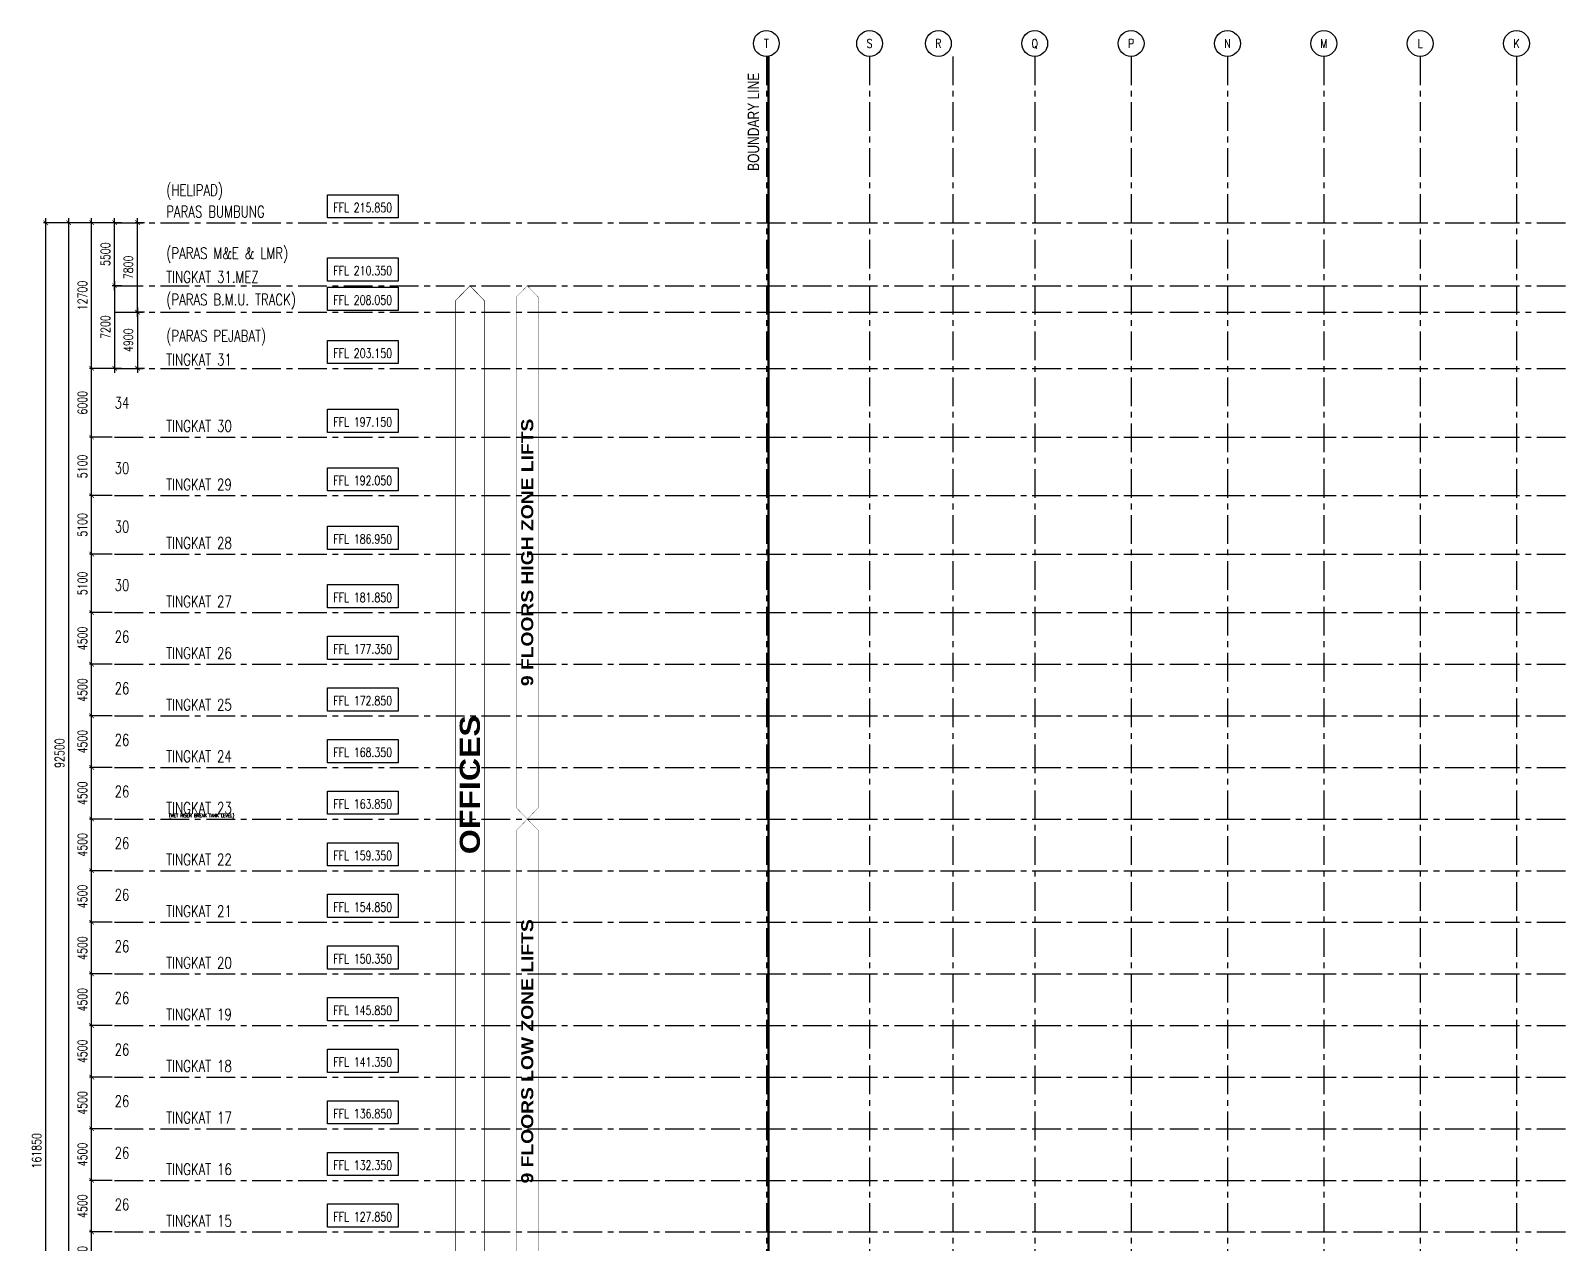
# Model space of a CAD drawing. Header units: millimetres. Extents: x 370016 to 631875, y -50697 to 160132.
# Drawn here: x 370016 to 503309, y 54382 to 160132 of the extents above; entities that cross this region are included whole.
import ezdxf
from ezdxf.enums import TextEntityAlignment as Align

# ---------------------------------------------------------------- set-up
doc = ezdxf.new("R2010")
doc.units = ezdxf.units.MM
doc.header["$LTSCALE"] = 2000
doc.header["$MEASUREMENT"] = 0
doc.linetypes.add('CENTER', pattern=[2, 1.25, -0.25, 0.25, -0.25])
doc.linetypes.add('PHANTOM', pattern=[2.5, 1.25, -0.25, 0.25, -0.25, 0.25, -0.25])
doc.layers.get('0').update_dxf_attribs({"color": 8, "linetype": 'CONTINUOUS'})
doc.layers.get('DEFPOINTS').update_dxf_attribs({"color": 8, "linetype": 'CONTINUOUS'})
doc.layers.add('00-no. of riser', color=8, linetype='CONTINUOUS', plot=False)
for name, color, linetype in [('01-GRID', 8, 'CENTER'), ('03-TEXT', 8, 'CONTINUOUS'), ('03-TEXT BOUNDARY LINE', 8, 'CONTINUOUS'), ('03-TEXT-GRID', 8, 'CONTINUOUS'), ('03-TEXT-LEVEL', 8, 'CONTINUOUS'), ('04-DIM', 8, 'CONTINUOUS'), ('10-SITE-BOUNDARY', 8, 'PHANTOM')]:
    doc.layers.add(name, color=color, linetype=linetype)
doc.styles.add('ARCHT', font='romans.shx')
doc.styles.add('BIS-SECND-GRID LINE$0$SMALL', font='ROMANS.shx', dxfattribs={"height": 250})
doc.styles.add('NARROW', font='SIMPLEX', dxfattribs={"width": 0.75})
doc.styles.add('ROMANS', font='romans.shx', dxfattribs={"width": 0.75})
doc.styles.add('Romans500', font='romans.shx', dxfattribs={"width": 0.75, "height": 1000})
doc.styles.add('Room TXT', font='simplex.shx', dxfattribs={"width": 0.75})
doc.styles.get("Standard").update_dxf_attribs({"font": 'SIMPLEX', "width": 0.75})
doc.dimstyles.new('d400tick', dxfattribs={"dimscale": 400, "dimtxt": 2, "dimasz": 1, "dimexe": 0.5, "dimexo": 0.5, "dimgap": 1, "dimtad": 1, "dimdec": 0, "dimzin": 0, "dimdsep": 46, "dimtxsty": 'ROMANS', "dimblk": 'ARCHTICK', "dimcen": 0.09, "dimdle": 1, "dimclrd": 256, "dimclre": 256, "dimclrt": 2, "dimadec": 0, "dimazin": 0, "dimtfac": 1, "dimtdec": 0, "dimtix": 1, "dimtmove": 2, "dimatfit": 3, "dimfxl": 1, "dimtolj": 1, "dimtzin": 0, "dimlwd": -1, "dimlwe": -1, "dimarcsym": 1})

# ---------------------------------------------------------------- blocks, each defined once
blk = doc.blocks.new('_ArchTick')
at = {"const_width": 0.15}
blk.add_lwpolyline([(-0.5, -0.5), (0.5, 0.5)], dxfattribs=at)
blk = doc.blocks.new('*D436')
at = {"layer": '04-DIM', "transparency": 16777216}
for p, q in [((375941, 143382), (371141, 143382)), ((371341, -18868), (371341, 143782)), ((376638, -18468), (371141, -18468))]:
    blk.add_line(p, q, dxfattribs=at)
at = {"layer": 'DEFPOINTS', "color": 0, "transparency": 16777216}
for p in [(371341, 143382), (376141, 143382), (376838, -18468)]:
    blk.add_point(p, dxfattribs=at)
at = {"layer": '04-DIM', "transparency": 16777216, "xscale": 400, "yscale": 400, "zscale": 400}
for p, rotation in [((371341, 143382), 90), ((371341, -18468), 270)]:
    blk.add_blockref('_ArchTick', p, dxfattribs=dict(at, rotation=rotation))
at = {"layer": '04-DIM', "color": 2, "transparency": 16777216, "insert": (370541, 62457), "char_height": 800, "attachment_point": 5, "rotation": 90, "style": 'ROMANS'}
blk.add_mtext('\\A1;161850', dxfattribs=at)
blk = doc.blocks.new('*D434')
at = {"layer": '04-DIM', "transparency": 16777216}
for p, q in [((375941, 143382), (373141, 143382)), ((373341, 50482), (373341, 143782)), ((376672, 50882), (373141, 50882))]:
    blk.add_line(p, q, dxfattribs=at)
at = {"layer": 'DEFPOINTS', "color": 0, "transparency": 16777216}
for p in [(373341, 143382), (376141, 143382), (376872, 50882)]:
    blk.add_point(p, dxfattribs=at)
at = {"layer": '04-DIM', "transparency": 16777216, "xscale": 400, "yscale": 400, "zscale": 400}
for p, rotation in [((373341, 143382), 90), ((373341, 50882), 270)]:
    blk.add_blockref('_ArchTick', p, dxfattribs=dict(at, rotation=rotation))
at = {"layer": '04-DIM', "color": 2, "transparency": 16777216, "insert": (372541, 97132), "char_height": 800, "attachment_point": 5, "rotation": 90, "style": 'ROMANS'}
blk.add_mtext('\\A1;92500', dxfattribs=at)
blk = doc.blocks.new('*D175')
at = {"layer": '04-DIM', "transparency": 16777216}
for p, q in [((-200, 4500), (-2200, 4500)), ((-2000, -400), (-2000, 4900)), ((-200, 0), (-2200, 0))]:
    blk.add_line(p, q, dxfattribs=at)
at = {"layer": 'DEFPOINTS', "color": 0, "transparency": 16777216}
for p in [(-2000, 4500), (0, 4500), (0, 0)]:
    blk.add_point(p, dxfattribs=at)
at = {"layer": '04-DIM', "transparency": 16777216, "xscale": 400, "yscale": 400, "zscale": 400}
for p, rotation in [((-2000, 4500), 90), ((-2000, 0), 270)]:
    blk.add_blockref('_ArchTick', p, dxfattribs=dict(at, rotation=rotation))
at = {"layer": '04-DIM', "color": 2, "transparency": 16777216, "insert": (-2800, 2250), "char_height": 800, "attachment_point": 5, "rotation": 90, "style": 'ROMANS'}
blk.add_mtext('\\A1;4500', dxfattribs=at)
blk = doc.blocks.new('SYLEVEL01')
blk.add_lwpolyline([(-2036, 683), (2064, 683), (2064, -667), (-2036, -667)], close=True)
at = {"style": 'ARCHT', "width": 0.75}
blk.add_attdef('LEVEL', text='', height=600, dxfattribs=at).set_placement((14, -330), align=Align.CENTER)
blk = doc.blocks.new('SYGRDBBL')
at = {"color": 9}
blk.add_circle((0, 7.5), 7.5, dxfattribs=at)
at = {"style": 'BIS-SECND-GRID LINE$0$SMALL'}
blk.add_attdef('TAG', text='', height=5, dxfattribs=at).set_placement((0, 7.5), align=Align.MIDDLE)
blk = doc.blocks.new('*D242')
at = {"layer": '04-DIM', "transparency": 16777216}
for p, q in [((-200, 5100), (-2200, 5100)), ((-2000, 0), (-2000, 5100)), ((-200, 0), (-2200, 0))]:
    blk.add_line(p, q, dxfattribs=at)
at = {"layer": 'DEFPOINTS', "color": 0, "transparency": 16777216}
for p in [(-2000, 5100), (0, 5100), (0, 0)]:
    blk.add_point(p, dxfattribs=at)
at = {"layer": '04-DIM', "transparency": 16777216, "xscale": 400, "yscale": 400, "zscale": 400}
for p, rotation in [((-2000, 5100), 90), ((-2000, 0), 270)]:
    blk.add_blockref('_ArchTick', p, dxfattribs=dict(at, rotation=rotation))
at = {"layer": '04-DIM', "color": 2, "transparency": 16777216, "insert": (-2800, 2550), "char_height": 800, "attachment_point": 5, "rotation": 90, "style": 'ROMANS'}
blk.add_mtext('\\A1;5100', dxfattribs=at)
blk = doc.blocks.new('*D178')
at = {"transparency": 16777216}
for p, q in [((-200, 6000), (-2200, 6000)), ((-2000, -400), (-2000, 6400)), ((-200, 0), (-2200, 0))]:
    blk.add_line(p, q, dxfattribs=at)
at = {"layer": 'DEFPOINTS', "color": 0, "linetype": 'ByBlock', "transparency": 16777216}
for p in [(-2000, 6000), (0, 6000), (0, 0)]:
    blk.add_point(p, dxfattribs=at)
at = {"linetype": 'ByBlock', "transparency": 16777216, "xscale": 400, "yscale": 400, "zscale": 400}
for p, rotation in [((-2000, 6000), 90), ((-2000, 0), 270)]:
    blk.add_blockref('_ArchTick', p, dxfattribs=dict(at, rotation=rotation))
at = {"color": 2, "linetype": 'ByBlock', "lineweight": -2, "transparency": 16777216, "insert": (-2800, 3000), "char_height": 800, "attachment_point": 5, "rotation": 90, "style": 'ROMANS'}
blk.add_mtext('\\A1;6000', dxfattribs=at)
blk = doc.blocks.new('*D429')
at = {"layer": '04-DIM', "transparency": 16777216}
for p, q in [((377941, 137882), (377141, 137882)), ((377341, 138282), (377341, 130282)), ((377941, 130682), (377141, 130682))]:
    blk.add_line(p, q, dxfattribs=at)
at = {"layer": 'DEFPOINTS', "color": 0, "transparency": 16777216}
for p in [(378141, 137882), (377341, 130682), (378141, 130682)]:
    blk.add_point(p, dxfattribs=at)
at = {"layer": '04-DIM', "transparency": 16777216, "xscale": 400, "yscale": 400, "zscale": 400}
for p, rotation in [((377341, 137882), 90), ((377341, 130682), 270)]:
    blk.add_blockref('_ArchTick', p, dxfattribs=dict(at, rotation=rotation))
at = {"layer": '04-DIM', "color": 2, "transparency": 16777216, "insert": (376541, 134282), "char_height": 800, "attachment_point": 5, "rotation": 90, "style": 'ROMANS'}
blk.add_mtext('\\A1;7200', dxfattribs=at)
blk = doc.blocks.new('*D430')
at = {"layer": '04-DIM', "transparency": 16777216}
for p, q in [((377941, 143382), (377141, 143382)), ((377341, 137482), (377341, 143782)), ((377941, 137882), (377141, 137882))]:
    blk.add_line(p, q, dxfattribs=at)
at = {"layer": 'DEFPOINTS', "color": 0, "transparency": 16777216}
for p in [(377341, 143382), (378141, 143382), (378141, 137882)]:
    blk.add_point(p, dxfattribs=at)
at = {"layer": '04-DIM', "transparency": 16777216, "xscale": 400, "yscale": 400, "zscale": 400}
for p, rotation in [((377341, 143382), 90), ((377341, 137882), 270)]:
    blk.add_blockref('_ArchTick', p, dxfattribs=dict(at, rotation=rotation))
at = {"layer": '04-DIM', "color": 2, "transparency": 16777216, "insert": (376541, 140632), "char_height": 800, "attachment_point": 5, "rotation": 90, "style": 'ROMANS'}
blk.add_mtext('\\A1;5500', dxfattribs=at)
blk = doc.blocks.new('*D431')
at = {"layer": '04-DIM', "transparency": 16777216}
for p, q in [((377141, 143382), (375141, 143382)), ((375341, 130282), (375341, 143782)), ((377141, 130682), (375141, 130682))]:
    blk.add_line(p, q, dxfattribs=at)
at = {"layer": 'DEFPOINTS', "color": 0, "transparency": 16777216}
for p in [(375341, 143382), (377341, 143382), (377341, 130682)]:
    blk.add_point(p, dxfattribs=at)
at = {"layer": '04-DIM', "transparency": 16777216, "xscale": 400, "yscale": 400, "zscale": 400}
for p, rotation in [((375341, 143382), 90), ((375341, 130682), 270)]:
    blk.add_blockref('_ArchTick', p, dxfattribs=dict(at, rotation=rotation))
at = {"layer": '04-DIM', "color": 2, "transparency": 16777216, "insert": (374541, 137032), "char_height": 800, "attachment_point": 5, "rotation": 90, "style": 'ROMANS'}
blk.add_mtext('\\A1;12700', dxfattribs=at)
blk = doc.blocks.new('*D432')
at = {"layer": '04-DIM', "transparency": 16777216}
for p, q in [((379341, 135982), (379341, 130282)), ((379941, 135582), (379141, 135582)), ((379941, 130682), (379141, 130682))]:
    blk.add_line(p, q, dxfattribs=at)
at = {"layer": 'DEFPOINTS', "color": 0, "transparency": 16777216}
for p in [(380141, 135582), (379341, 130682), (380141, 130682)]:
    blk.add_point(p, dxfattribs=at)
at = {"layer": '04-DIM', "transparency": 16777216, "xscale": 400, "yscale": 400, "zscale": 400}
for p, rotation in [((379341, 135582), 90), ((379341, 130682), 270)]:
    blk.add_blockref('_ArchTick', p, dxfattribs=dict(at, rotation=rotation))
at = {"layer": '04-DIM', "color": 2, "transparency": 16777216, "insert": (378541, 133132), "char_height": 800, "attachment_point": 5, "rotation": 90, "style": 'ROMANS'}
blk.add_mtext('\\A1;4900', dxfattribs=at)
blk = doc.blocks.new('*D433')
at = {"layer": '04-DIM', "transparency": 16777216}
for p, q in [((379941, 143382), (379141, 143382)), ((379341, 135182), (379341, 143782)), ((379941, 135582), (379141, 135582))]:
    blk.add_line(p, q, dxfattribs=at)
at = {"layer": 'DEFPOINTS', "color": 0, "transparency": 16777216}
for p in [(379341, 143382), (380141, 143382), (380141, 135582)]:
    blk.add_point(p, dxfattribs=at)
at = {"layer": '04-DIM', "transparency": 16777216, "xscale": 400, "yscale": 400, "zscale": 400}
for p, rotation in [((379341, 143382), 90), ((379341, 135582), 270)]:
    blk.add_blockref('_ArchTick', p, dxfattribs=dict(at, rotation=rotation))
at = {"layer": '04-DIM', "color": 2, "transparency": 16777216, "insert": (378541, 139482), "char_height": 800, "attachment_point": 5, "rotation": 90, "style": 'ROMANS'}
blk.add_mtext('\\A1;7800', dxfattribs=at)
blk = doc.blocks.new('GRID-HT 4500')
at = {"layer": '01-GRID'}
blk.add_line((0, 0), (254533.4, 0), dxfattribs=at)
at = {"layer": '00-no. of riser', "style": 'Room TXT', "width": 0.75}
blk.add_attdef('STAIR', text='', height=1000, dxfattribs=at).set_placement((0, 2400), align=Align.MIDDLE_LEFT)
at = {"layer": '03-TEXT-LEVEL', "style": 'Room TXT', "width": 0.75}
blk.add_attdef('FLOOR', text='', height=1000, dxfattribs=at).set_placement((4500, 166.7), align=Align.BOTTOM_LEFT)
at = {"layer": '04-DIM'}
dim = blk.add_linear_dim(base=(-2000, 4500), p1=(0, 0), p2=(0, 4500), angle=90, dimstyle='d400tick', dxfattribs=at)
dim.commit()
dim.dimension.update_dxf_attribs({"geometry": '*D175', "text_midpoint": (-2800, 2250)})
blk = doc.blocks.new('GRID-HT 5100')
at = {"layer": '01-GRID'}
blk.add_line((0, 0), (254533.4, 0), dxfattribs=at)
at = {"layer": '00-no. of riser', "style": 'Room TXT', "width": 0.75}
blk.add_attdef('STAIR', text='', height=1000, dxfattribs=at).set_placement((0, 2700), align=Align.MIDDLE_LEFT)
at = {"layer": '03-TEXT-LEVEL', "style": 'Room TXT', "width": 0.75}
blk.add_attdef('FLOOR', text='', height=1000, dxfattribs=at).set_placement((4500, 166.7), align=Align.BOTTOM_LEFT)
at = {"layer": '04-DIM'}
dim = blk.add_linear_dim(base=(-2000, 5100), p1=(0, 0), p2=(0, 5100), angle=90, dimstyle='d400tick', dxfattribs=at)
dim.commit()
dim.dimension.update_dxf_attribs({"geometry": '*D242', "text_midpoint": (-2800, 2550)})
blk = doc.blocks.new('GRID-HT 6000')
at = {"layer": '01-GRID'}
blk.add_line((0, 0), (254533.4, 0), dxfattribs=at)
at = {"color": 0, "linetype": 'ByBlock', "lineweight": -2, "style": 'Room TXT', "width": 0.75}
blk.add_attdef('STAIR', text='', height=1000, dxfattribs=at).set_placement((0, 3000), align=Align.MIDDLE_LEFT)
blk.add_attdef('FLOOR', text='', height=1000, dxfattribs=at).set_placement((4500, 166.7), align=Align.BOTTOM_LEFT)
at = {"color": 0, "linetype": 'ByBlock', "lineweight": -2}
dim = blk.add_linear_dim(base=(-2000, 6000), p1=(0, 0), p2=(0, 6000), angle=90, dimstyle='d400tick', dxfattribs=at)
dim.commit()
dim.dimension.update_dxf_attribs({"geometry": '*D178', "text_midpoint": (-2800, 3000)})

msp = doc.modelspace()

# ---------------------------------------------------------------- linework, layer by layer
at = {"layer": '01-GRID', "color": 8}
for p, q in [((434165.3, 157881.9), (434165.3, -50697.1)), ((443165.3, 157882.6), (443165.3, -50696.5)), ((450409.6, 157882.6), (450409.6, -50696.5)), ((457565.3, 157882.6), (457565.3, -50696.5)), ((465965.3, 157882.6), (465965.3, -50696.5)), ((474365.3, 157882.6), (474365.3, -50696.5)), ((482765.3, 157882.6), (482765.3, -50696.5)), ((491165.3, 157882.6), (491165.3, -50696.5)), ((499565.3, 157882.6), (499565.3, -50696.5)), ((377341.2, 143381.9), (631874.6, 143381.9)), ((377341.2, 137881.9), (631874.6, 137881.9)), ((377341.2, 135581.9), (631874.6, 135581.9)), ((377341.2, 130681.9), (631874.6, 130681.9))]:
    msp.add_line(p, q, dxfattribs=at)
at = {"layer": '03-TEXT', "color": 8}
for points, const_width in [([(409572.9, 52174), (409572.9, 136589.8), (408322.9, 137881.9), (407072.9, 136589.8), (407072.9, 52174), (408322.9, 50881.9)], 50), ([(414260.4, 92351), (414260.4, 136912.9), (413322.9, 137881.9), (412385.4, 136912.9), (412385.4, 92351), (413322.9, 91381.9)], 25), ([(414260.4, 51851), (414260.4, 90412.9), (413322.9, 91381.9), (412385.4, 90412.9), (412385.4, 51851), (413322.9, 50881.9)], 25)]:
    msp.add_lwpolyline(points, close=True, dxfattribs=dict(at, const_width=const_width))
at = {"layer": '10-SITE-BOUNDARY', "color": 8, "ltscale": 2, "const_width": 200}
msp.add_lwpolyline([(434347.7, 157881.9), (434347.7, -39368.1)], dxfattribs=at)

# ---------------------------------------------------------------- block references
at = {"color": 8}
ref = msp.add_blockref('GRID-HT 6000', (377341.2, 124681.9), dxfattribs=at)
ref.add_attrib('FLOOR', 'TINGKAT 30', dxfattribs={"layer": '03-TEXT-LEVEL', "height": 1000, "style": 'Room TXT', "width": 0.75}).set_placement((381841.2, 124848.6), align=Align.BOTTOM_LEFT)
ref.add_attrib('STAIR', '34', dxfattribs={"layer": '00-no. of riser', "height": 1000, "style": 'Room TXT', "width": 0.75}).set_placement((377341.2, 127681.9), align=Align.MIDDLE_LEFT)
ref = msp.add_blockref('GRID-HT 5100', (377341.2, 119581.9), dxfattribs=at)
ref.add_attrib('FLOOR', 'TINGKAT 29', dxfattribs={"layer": '03-TEXT-LEVEL', "height": 1000, "style": 'Room TXT', "width": 0.75}).set_placement((381841.2, 119748.6), align=Align.BOTTOM_LEFT)
ref.add_attrib('STAIR', '30', dxfattribs={"layer": '00-no. of riser', "height": 1000, "style": 'Room TXT', "width": 0.75}).set_placement((377341.2, 121981.9), align=Align.MIDDLE_LEFT)
ref = msp.add_blockref('GRID-HT 5100', (377341.2, 114481.9), dxfattribs=at)
ref.add_attrib('FLOOR', 'TINGKAT 28', dxfattribs={"layer": '03-TEXT-LEVEL', "height": 1000, "style": 'Room TXT', "width": 0.75}).set_placement((381841.2, 114648.6), align=Align.BOTTOM_LEFT)
ref.add_attrib('STAIR', '30', dxfattribs={"layer": '00-no. of riser', "height": 1000, "style": 'Room TXT', "width": 0.75}).set_placement((377341.2, 116881.9), align=Align.MIDDLE_LEFT)
ref = msp.add_blockref('GRID-HT 5100', (377341.2, 109381.9), dxfattribs=at)
ref.add_attrib('FLOOR', 'TINGKAT 27', dxfattribs={"layer": '03-TEXT-LEVEL', "height": 1000, "style": 'Room TXT', "width": 0.75}).set_placement((381841.2, 109548.6), align=Align.BOTTOM_LEFT)
ref.add_attrib('STAIR', '30', dxfattribs={"layer": '00-no. of riser', "height": 1000, "style": 'Room TXT', "width": 0.75}).set_placement((377341.2, 111781.9), align=Align.MIDDLE_LEFT)
at = {"layer": '01-GRID', "color": 8}
for p, values in [((377341.2, 104881.9), {'FLOOR': 'TINGKAT 26', 'STAIR': '26'}), ((377341.2, 100381.9), {'FLOOR': 'TINGKAT 25', 'STAIR': '26'}), ((377341.2, 95881.9), {'FLOOR': 'TINGKAT 24', 'STAIR': '26'}), ((377341.2, 91381.9), {'FLOOR': 'TINGKAT 23', 'STAIR': '26'}), ((377341.2, 86881.9), {'FLOOR': 'TINGKAT 22', 'STAIR': '26'}), ((377341.2, 82381.9), {'FLOOR': 'TINGKAT 21', 'STAIR': '26'}), ((377341.2, 77881.9), {'FLOOR': 'TINGKAT 20', 'STAIR': '26'}), ((377341.2, 73381.9), {'FLOOR': 'TINGKAT 19', 'STAIR': '26'}), ((377341.2, 68881.9), {'FLOOR': 'TINGKAT 18', 'STAIR': '26'}), ((377341.2, 64381.9), {'FLOOR': 'TINGKAT 17', 'STAIR': '26'}), ((377341.2, 59881.9), {'FLOOR': 'TINGKAT 16', 'STAIR': '26'}), ((377341.2, 55381.9), {'FLOOR': 'TINGKAT 15', 'STAIR': '26'})]:
    msp.add_blockref('GRID-HT 4500', p, dxfattribs=at).add_auto_attribs(values)
msp.add_blockref('GRID-HT 4500', (377341.2, 50881.9), dxfattribs=at)
at = {"layer": '03-TEXT-GRID', "color": 8}
ref = msp.add_blockref('SYGRDBBL', (434165.3, 157881.9), dxfattribs=dict(at, xscale=150, yscale=150, zscale=150))
ref.add_attrib('GRID_TAG', 'T', dxfattribs={"layer": '0', "height": 750, "style": 'ROMANS', "width": 0.8}).set_placement((434165.3, 159006.9), align=Align.MIDDLE_CENTER)
ref = msp.add_blockref('SYGRDBBL', (443165.3, 157881.9), dxfattribs=dict(at, xscale=150, yscale=150, zscale=150))
ref.add_attrib('GRID_TAG', 'S', dxfattribs={"layer": '0', "height": 750, "style": 'ROMANS', "width": 0.8}).set_placement((443165.3, 159006.9), align=Align.MIDDLE_CENTER)
ref = msp.add_blockref('SYGRDBBL', (449165.3, 157881.9), dxfattribs=dict(at, xscale=150, yscale=150, zscale=150))
ref.add_attrib('GRID_TAG', 'R', dxfattribs={"layer": '0', "height": 750, "style": 'ROMANS', "width": 0.8}).set_placement((449165.3, 159006.9), align=Align.MIDDLE_CENTER)
ref = msp.add_blockref('SYGRDBBL', (457565.3, 157881.9), dxfattribs=dict(at, xscale=150, yscale=150, zscale=150))
ref.add_attrib('GRID_TAG', 'Q', dxfattribs={"layer": '0', "height": 750, "style": 'ROMANS', "width": 0.8}).set_placement((457565.3, 159006.9), align=Align.MIDDLE_CENTER)
ref = msp.add_blockref('SYGRDBBL', (465965.3, 157881.9), dxfattribs=dict(at, xscale=150, yscale=150, zscale=150))
ref.add_attrib('GRID_TAG', 'P', dxfattribs={"layer": '0', "height": 750, "style": 'ROMANS', "width": 0.8}).set_placement((465965.3, 159006.9), align=Align.MIDDLE_CENTER)
ref = msp.add_blockref('SYGRDBBL', (474365.3, 157881.9), dxfattribs=dict(at, xscale=150, yscale=150, zscale=150))
ref.add_attrib('GRID_TAG', 'N', dxfattribs={"layer": '0', "height": 750, "style": 'ROMANS', "width": 0.8}).set_placement((474365.3, 159006.9), align=Align.MIDDLE_CENTER)
ref = msp.add_blockref('SYGRDBBL', (482765.3, 157881.9), dxfattribs=dict(at, xscale=150, yscale=150, zscale=150))
ref.add_attrib('GRID_TAG', 'M', dxfattribs={"layer": '0', "height": 750, "style": 'ROMANS', "width": 0.8}).set_placement((482765.3, 159006.9), align=Align.MIDDLE_CENTER)
ref = msp.add_blockref('SYGRDBBL', (491165.3, 157881.9), dxfattribs=dict(at, xscale=150, yscale=150, zscale=150))
ref.add_attrib('GRID_TAG', 'L', dxfattribs={"layer": '0', "height": 750, "style": 'ROMANS', "width": 0.8}).set_placement((491165.3, 159006.9), align=Align.MIDDLE_CENTER)
ref = msp.add_blockref('SYGRDBBL', (499565.3, 157881.9), dxfattribs=dict(at, xscale=150, yscale=150, zscale=150))
ref.add_attrib('GRID_TAG', 'K', dxfattribs={"layer": '0', "height": 750, "style": 'ROMANS', "width": 0.8}).set_placement((499565.3, 159006.9), align=Align.MIDDLE_CENTER)
at = {"layer": '03-TEXT-LEVEL', "color": 8}
ref = msp.add_blockref('SYLEVEL01', (398957.1, 144796.3), dxfattribs=dict(at, xscale=1.5, yscale=1.5, zscale=1.5))
ref.add_attrib('LEVEL', 'FFL 215.850', dxfattribs={"layer": '0', "height": 800, "style": 'ARCHT', "width": 0.75}).set_placement((398978.4, 144301.9), align=Align.CENTER)
ref = msp.add_blockref('SYLEVEL01', (398957.1, 139296.3), dxfattribs=dict(at, xscale=1.5, yscale=1.5, zscale=1.5))
ref.add_attrib('LEVEL', 'FFL 210.350', dxfattribs={"layer": '0', "height": 800, "style": 'ARCHT', "width": 0.75}).set_placement((398978.4, 138801.9), align=Align.CENTER)
ref = msp.add_blockref('SYLEVEL01', (398957.1, 136725.6), dxfattribs=dict(at, xscale=1.5, yscale=1.5, zscale=1.5))
ref.add_attrib('LEVEL', 'FFL 208.050', dxfattribs={"layer": '0', "height": 800, "style": 'ARCHT', "width": 0.75}).set_placement((398978.4, 136231.2), align=Align.CENTER)
ref = msp.add_blockref('SYLEVEL01', (398957.1, 132096.3), dxfattribs=dict(at, xscale=1.5, yscale=1.5, zscale=1.5))
ref.add_attrib('LEVEL', 'FFL 203.150', dxfattribs={"layer": '0', "height": 800, "style": 'ARCHT', "width": 0.75}).set_placement((398978.4, 131601.9), align=Align.CENTER)
ref = msp.add_blockref('SYLEVEL01', (398957.1, 126096.3), dxfattribs=dict(at, xscale=1.5, yscale=1.5, zscale=1.5))
ref.add_attrib('LEVEL', 'FFL 197.150', dxfattribs={"layer": '0', "height": 800, "style": 'ARCHT', "width": 0.75}).set_placement((398978.4, 125601.9), align=Align.CENTER)
ref = msp.add_blockref('SYLEVEL01', (398957.1, 120996.3), dxfattribs=dict(at, xscale=1.5, yscale=1.5, zscale=1.5))
ref.add_attrib('LEVEL', 'FFL 192.050', dxfattribs={"layer": '0', "height": 800, "style": 'ARCHT', "width": 0.75}).set_placement((398978.4, 120501.9), align=Align.CENTER)
ref = msp.add_blockref('SYLEVEL01', (398957.1, 115896.3), dxfattribs=dict(at, xscale=1.5, yscale=1.5, zscale=1.5))
ref.add_attrib('LEVEL', 'FFL 186.950', dxfattribs={"layer": '0', "height": 800, "style": 'ARCHT', "width": 0.75}).set_placement((398978.4, 115401.9), align=Align.CENTER)
ref = msp.add_blockref('SYLEVEL01', (398956.3, 110796.3), dxfattribs=dict(at, xscale=1.5, yscale=1.5, zscale=1.5))
ref.add_attrib('LEVEL', 'FFL 181.850', dxfattribs={"layer": '0', "height": 800, "style": 'ARCHT', "width": 0.75}).set_placement((398977.7, 110301.9), align=Align.CENTER)
ref = msp.add_blockref('SYLEVEL01', (398956.3, 106296.3), dxfattribs=dict(at, xscale=1.5, yscale=1.5, zscale=1.5))
ref.add_attrib('LEVEL', 'FFL 177.350', dxfattribs={"layer": '0', "height": 800, "style": 'ARCHT', "width": 0.75}).set_placement((398977.7, 105801.9), align=Align.CENTER)
ref = msp.add_blockref('SYLEVEL01', (398956.3, 101796.3), dxfattribs=dict(at, xscale=1.5, yscale=1.5, zscale=1.5))
ref.add_attrib('LEVEL', 'FFL 172.850', dxfattribs={"layer": '0', "height": 800, "style": 'ARCHT', "width": 0.75}).set_placement((398977.7, 101301.9), align=Align.CENTER)
ref = msp.add_blockref('SYLEVEL01', (398956.3, 97296.3), dxfattribs=dict(at, xscale=1.5, yscale=1.5, zscale=1.5))
ref.add_attrib('LEVEL', 'FFL 168.350', dxfattribs={"layer": '0', "height": 800, "style": 'ARCHT', "width": 0.75}).set_placement((398977.7, 96801.9), align=Align.CENTER)
ref = msp.add_blockref('SYLEVEL01', (398956.3, 92796.3), dxfattribs=dict(at, xscale=1.5, yscale=1.5, zscale=1.5))
ref.add_attrib('LEVEL', 'FFL 163.850', dxfattribs={"layer": '0', "height": 800, "style": 'ARCHT', "width": 0.75}).set_placement((398977.7, 92301.9), align=Align.CENTER)
ref = msp.add_blockref('SYLEVEL01', (398956.3, 88296.3), dxfattribs=dict(at, xscale=1.5, yscale=1.5, zscale=1.5))
ref.add_attrib('LEVEL', 'FFL 159.350', dxfattribs={"layer": '0', "height": 800, "style": 'ARCHT', "width": 0.75}).set_placement((398977.7, 87801.9), align=Align.CENTER)
ref = msp.add_blockref('SYLEVEL01', (398956.3, 83796.3), dxfattribs=dict(at, xscale=1.5, yscale=1.5, zscale=1.5))
ref.add_attrib('LEVEL', 'FFL 154.850', dxfattribs={"layer": '0', "height": 800, "style": 'ARCHT', "width": 0.75}).set_placement((398977.7, 83301.9), align=Align.CENTER)
ref = msp.add_blockref('SYLEVEL01', (398956.3, 79296.3), dxfattribs=dict(at, xscale=1.5, yscale=1.5, zscale=1.5))
ref.add_attrib('LEVEL', 'FFL 150.350', dxfattribs={"layer": '0', "height": 800, "style": 'ARCHT', "width": 0.75}).set_placement((398977.7, 78801.9), align=Align.CENTER)
ref = msp.add_blockref('SYLEVEL01', (398956.3, 74796.3), dxfattribs=dict(at, xscale=1.5, yscale=1.5, zscale=1.5))
ref.add_attrib('LEVEL', 'FFL 145.850', dxfattribs={"layer": '0', "height": 800, "style": 'ARCHT', "width": 0.75}).set_placement((398977.7, 74301.9), align=Align.CENTER)
ref = msp.add_blockref('SYLEVEL01', (398956.3, 70296.3), dxfattribs=dict(at, xscale=1.5, yscale=1.5, zscale=1.5))
ref.add_attrib('LEVEL', 'FFL 141.350', dxfattribs={"layer": '0', "height": 800, "style": 'ARCHT', "width": 0.75}).set_placement((398977.7, 69801.9), align=Align.CENTER)
ref = msp.add_blockref('SYLEVEL01', (398956.3, 65796.3), dxfattribs=dict(at, xscale=1.5, yscale=1.5, zscale=1.5))
ref.add_attrib('LEVEL', 'FFL 136.850', dxfattribs={"layer": '0', "height": 800, "style": 'ARCHT', "width": 0.75}).set_placement((398977.7, 65301.9), align=Align.CENTER)
ref = msp.add_blockref('SYLEVEL01', (398956.3, 61296.3), dxfattribs=dict(at, xscale=1.5, yscale=1.5, zscale=1.5))
ref.add_attrib('LEVEL', 'FFL 132.350', dxfattribs={"layer": '0', "height": 800, "style": 'ARCHT', "width": 0.75}).set_placement((398977.7, 60801.9), align=Align.CENTER)
ref = msp.add_blockref('SYLEVEL01', (398956.3, 56796.3), dxfattribs=dict(at, xscale=1.5, yscale=1.5, zscale=1.5))
ref.add_attrib('LEVEL', 'FFL 127.850', dxfattribs={"layer": '0', "height": 800, "style": 'ARCHT', "width": 0.75}).set_placement((398977.7, 56301.9), align=Align.CENTER)

# ---------------------------------------------------------------- texts
at = {"layer": '03-TEXT', "color": 8, "attachment_point": 5, "rotation": 90}
for s, insert, char_height, width, style in [('\\A1;\\pxt46;{\\fArial Black|b0|i0|c0|p34;\\H1.75x;\\W1;9 FLOORS HIGH ZONE LIFTS}', (413322.9, 114631.9), 600, 44561.851, 'ROMANS'), ('\\A1;\\pxt46;{\\fArial Black|b0|i0|c0|p34;\\H1.75x;\\W1;OFFICES}', (408322.9, 94381.9), 1000, 84415.801, 'Romans500'), ('\\A1;\\pxt46;{\\fArial Black|b0|i0|c0|p34;\\H1.75x;\\W1;9 FLOORS LOW ZONE LIFTS}', (413322.9, 71131.9), 600, 38561.851, 'ROMANS')]:
    msp.add_mtext(s, dxfattribs=dict(at, insert=insert, char_height=char_height, width=width, style=style))
at = {"layer": '03-TEXT BOUNDARY LINE', "color": 8, "insert": (432538, 147896), "char_height": 1000, "attachment_point": 1, "rotation": 90}
msp.add_mtext_dynamic_auto_height_columns('{\\fArial|b0|i0|c0|p34;BOUNDARY LINE}', width=39545.206, gutter_width=10000, height=17582.6, count=1, dxfattribs=at)
at = {"layer": '03-TEXT-LEVEL', "color": 8, "char_height": 1000, "attachment_point": 7, "style": 'Room TXT'}
for s, insert, width in [('(HELIPAD)', (381842, 145381.9), 13730.806), ('PARAS BUMBUNG ', (381842, 143844.8), 14993.762), ('(PARAS M&E & LMR)', (381841.2, 139881.9), 13730.806), ('TINGKAT 31.MEZ', (381841.2, 138143.5), 13730.806), ('(PARAS B.M.U. TRACK)', (381841.2, 135843.5), 13730.806), ('(PARAS PEJABAT)', (381841.2, 132681.9), 13730.806), ('TINGKAT 31', (381841.2, 130943.5), 13730.806)]:
    msp.add_mtext(s, dxfattribs=dict(at, insert=insert, width=width))
at = {"layer": 'DEFPOINTS', "color": 8, "insert": (382070.7, 91845.4), "char_height": 300, "width": 7367.171, "attachment_point": 1, "style": 'NARROW'}
msp.add_mtext('\\pxt0;(WET RISER BREAK TANK LEVEL)', dxfattribs=at)

# ---------------------------------------------------------------- dimensions: what is measured, and where the dimension line sits
at = {"layer": '04-DIM', "color": 8}
for base, p1, p2, angle, picture, middle in [((371341.2, 143381.9), (376838.2, -18468.1), (376141.2, 143381.9), 90, '*D436', (370541.2, 62456.9)), ((373341.2, 143381.9), (376871.8, 50881.9), (376141.2, 143381.9), 90, '*D434', (372541.2, 97131.9)), ((375341.2, 143381.9), (377341.2, 130681.9), (377341.2, 143381.9), 90, '*D431', (374541.2, 137031.9)), ((377341.2, 143381.9), (378141.2, 137881.9), (378141.2, 143381.9), 90, '*D430', (376541.2, 140631.9)), ((379341.2, 143381.9), (380141.2, 135581.9), (380141.2, 143381.9), 90, '*D433', (378541.2, 139481.9)), ((377341.2, 130681.9), (378141.2, 137881.9), (378141.2, 130681.9), 270, '*D429', (376541.2, 134281.9)), ((379341.2, 130681.9), (380141.2, 135581.9), (380141.2, 130681.9), 270, '*D432', (378541.2, 133131.9))]:
    dim = msp.add_linear_dim(base=base, p1=p1, p2=p2, angle=angle, dimstyle='d400tick', dxfattribs=at)
    dim.commit()
    dim.dimension.update_dxf_attribs({"geometry": picture, "text_midpoint": middle})

doc.saveas('drawing.dxf')
